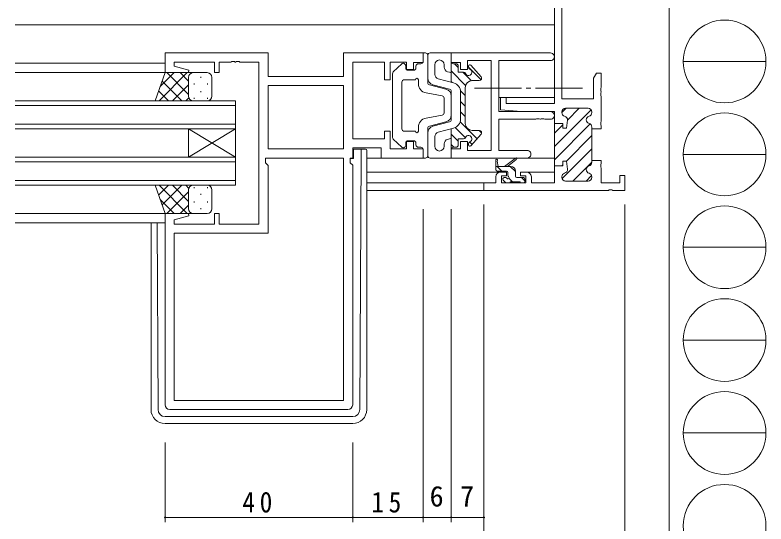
# Model space of a CAD drawing. Units: millimetres on the paper. Extents: x -397 to 397, y -282 to 282.
# Drawn here: x 236.6 to 396.7, y -177.1 to -68.6 of the extents above; entities that cross this region are included whole.
import ezdxf
from ezdxf.enums import TextEntityAlignment as Align

# ---------------------------------------------------------------- set-up
doc = ezdxf.new("R2010")
doc.units = ezdxf.units.MM
doc.linetypes.add('USER2', pattern=[13, 10, -1, 1, -1])
for name, color, linetype, lineweight in [('0-1_YKK_ZWAK', 7, 'Continuous', 18), ('0-3_YKK_D', 6, 'Continuous', 18), ('0-4_YKK_11', 7, 'Continuous', 18), ('0-5_YKK_12', 2, 'Continuous', 18), ('0-6_YKK_13', 4, 'Continuous', 18)]:
    doc.layers.add(name, color=color, linetype=linetype, lineweight=lineweight)
doc.styles.add('ＭＳ ゴシック', font='')
doc.styles.get('ＭＳ ゴシック').set_extended_font_data('MS Gothic')

msp = doc.modelspace()

# ---------------------------------------------------------------- linework, layer by layer
at = {"layer": '0-1_YKK_ZWAK'}
for p, q in [((376.092, 279.312), (376.092, -245.688)), ((379.068, -78.5), (396.708, -78.5)), ((379.068, -98.296), (396.708, -98.296)), ((379.068, -118.092), (396.708, -118.092)), ((379.068, -137.888), (396.708, -137.888)), ((379.068, -157.684), (396.708, -157.684))]:
    msp.add_line(p, q, dxfattribs=at)
for centre in [(387.888, -78.5), (387.888, -98.296), (387.888, -118.092), (387.888, -137.888), (387.888, -157.684), (387.888, -177.48)]:
    msp.add_circle(centre, 8.82, dxfattribs=at)
at = {"layer": '0-3_YKK_D'}
for p, q in [((323.58, -109.988), (323.58, -176.688)), ((329.58, -109.988), (329.58, -176.688)), ((329.58, -109.988), (329.58, -176.688)), ((336.58, -108.988), (336.58, -216.688)), ((336.58, -109.988), (336.58, -176.688)), ((366.58, -108.988), (366.58, -216.688)), ((336.58, -127.988), (336.58, -216.688)), ((268.58, -159.688), (268.58, -176.688)), ((308.58, -159.688), (308.58, -176.688)), ((308.58, -159.688), (308.58, -176.688)), ((323.58, -159.688), (323.58, -176.688)), ((336.58, -159.688), (336.58, -196.688)), ((268.58, -175.688), (308.58, -175.688)), ((323.58, -175.688), (308.58, -175.688)), ((323.58, -175.688), (329.58, -175.688)), ((336.58, -175.688), (329.58, -175.688))]:
    msp.add_line(p, q, dxfattribs=at)
for centre, start, end in [((268.58, -175.688), 0, 180), ((268.58, -175.688), 180, 0), ((308.58, -175.688), 0, 180), ((308.58, -175.688), 0, 180), ((308.58, -175.688), 180, 0), ((308.58, -175.688), 180, 0), ((323.58, -175.688), 0, 180), ((323.58, -175.688), 0, 180), ((323.58, -175.688), 180, 0), ((323.58, -175.688), 180, 0), ((329.58, -175.688), 0, 180), ((329.58, -175.688), 0, 180), ((329.58, -175.688), 180, 0), ((329.58, -175.688), 180, 0), ((336.58, -175.688), 0, 180), ((336.58, -175.688), 180, 0)]:
    msp.add_arc(centre, 0.106, start, end, dxfattribs=at)
at = {"layer": '0-4_YKK_11'}
for p, q in [((351.58, -87.488), (351.58, -37.618)), ((351.58, -87.488), (351.58, -37.618)), ((353.21, -37.618), (353.21, -86.488)), ((268.58, -76.688), (290.58, -76.688)), ((268.58, -80.888), (268.58, -76.688)), ((290.58, -76.688), (290.58, -81.688)), ((306.65, -76.688), (323.58, -76.688)), ((306.65, -81.688), (306.65, -76.688)), ((323.58, -76.688), (323.58, -78.688)), ((329.58, -78.688), (329.58, -76.688)), ((329.58, -76.688), (350.765, -76.688)), ((333.08, -78.318), (333.08, -80.188)), ((338.08, -78.318), (333.08, -78.318)), ((338.08, -97.458), (338.08, -78.318)), ((339.71, -78.318), (339.71, -89.188)), ((350.765, -78.318), (339.71, -78.318)), ((270.51, -78.618), (270.51, -79.535)), ((279.08, -78.618), (270.51, -78.618)), ((270.51, -79.535), (273.609, -80.365)), ((279.08, -80.888), (279.08, -78.618)), ((280.08, -78.618), (280.08, -80.888)), ((282.621, -78.618), (280.08, -78.618)), ((282.805, -78.498), (282.621, -78.618)), ((283.354, -78.498), (282.805, -78.498)), ((283.538, -78.618), (283.354, -78.498)), ((283.621, -78.618), (283.538, -78.618)), ((283.805, -78.498), (283.621, -78.618)), ((284.354, -78.498), (283.805, -78.498)), ((284.538, -78.618), (284.354, -78.498)), ((288.58, -78.618), (284.538, -78.618)), ((288.58, -113.158), (288.58, -78.618)), ((308.58, -78.618), (308.58, -94.958)), ((315.38, -78.618), (308.58, -78.618)), ((315.38, -82.388), (315.38, -78.618)), ((316.58, -78.618), (316.58, -82.388)), ((320.08, -78.618), (316.58, -78.618)), ((320.08, -80.188), (320.08, -78.618)), ((321.58, -78.688), (321.58, -80.188)), ((323.58, -78.688), (321.58, -78.688)), ((331.58, -78.688), (329.58, -78.688)), ((331.58, -80.188), (331.58, -78.688)), ((273.54, -80.888), (268.58, -80.888)), ((273.609, -80.365), (273.54, -80.888)), ((280.08, -80.888), (279.08, -80.888)), ((321.58, -80.188), (320.08, -80.188)), ((333.08, -80.188), (331.58, -80.188)), ((359.95, -82.079), (360.58, -80.988)), ((360.58, -80.988), (361.58, -80.988)), ((361.58, -80.988), (361.58, -84.029)), ((290.58, -81.688), (306.65, -81.688)), ((316.58, -82.388), (315.38, -82.388)), ((359.95, -86.488), (359.95, -82.079)), ((290.58, -83.618), (306.65, -83.618)), ((290.58, -97.158), (290.58, -83.618)), ((290.58, -83.618), (306.65, -83.618)), ((306.65, -83.618), (306.65, -97.158)), ((361.58, -84.029), (361.46, -84.213)), ((361.46, -84.213), (361.46, -84.763)), ((361.46, -84.763), (361.58, -84.946)), ((340.08, -86.188), (341.28, -86.188)), ((340.08, -88.794), (340.08, -86.188)), ((341.28, -86.188), (341.28, -87.488)), ((361.58, -85.029), (361.46, -85.213)), ((361.46, -85.213), (361.46, -85.763)), ((361.46, -85.763), (361.58, -85.946)), ((361.58, -84.946), (361.58, -85.029)), ((361.58, -85.946), (361.58, -91.279)), ((341.28, -87.488), (351.58, -87.488)), ((353.21, -86.488), (359.95, -86.488)), ((339.71, -89.188), (350.765, -89.188)), ((344.58, -89.188), (340.08, -88.794)), ((351.58, -89.188), (344.58, -89.188)), ((351.58, -96.645), (359.418, -88.806)), ((351.58, -91.738), (351.58, -89.188)), ((351.58, -91.738), (351.58, -89.188)), ((353.18, -89.388), (354.08, -88.488)), ((353.18, -89.388), (353.18, -89.288)), ((353.18, -89.288), (353.18, -89.388)), ((353.98, -88.488), (358.78, -88.488)), ((358.78, -88.488), (353.98, -88.488)), ((354.375, -91.02), (356.908, -88.488)), ((359.58, -89.288), (359.58, -89.388)), ((359.58, -89.388), (359.58, -89.288)), ((339.71, -90.818), (339.71, -97.458)), ((347.621, -90.818), (339.71, -90.818)), ((347.805, -90.698), (347.621, -90.818)), ((348.354, -90.698), (347.805, -90.698)), ((348.538, -90.818), (348.354, -90.698)), ((348.621, -90.818), (348.538, -90.818)), ((348.805, -90.698), (348.621, -90.818)), ((349.354, -90.698), (348.805, -90.698)), ((349.538, -90.818), (349.354, -90.698)), ((350.765, -90.818), (349.538, -90.818)), ((354.18, -92.738), (354.374, -91.028)), ((354.374, -91.028), (354.18, -92.738)), ((351.58, -91.738), (353.38, -91.738)), ((351.58, -100.738), (351.58, -91.738)), ((351.58, -91.738), (353.38, -91.738)), ((353.38, -91.738), (351.58, -91.738)), ((351.58, -99.473), (359.228, -91.824)), ((351.58, -93.816), (353.379, -92.017)), ((353.38, -91.738), (353.38, -92.738)), ((353.38, -92.738), (353.38, -91.738)), ((353.38, -92.738), (354.18, -92.738)), ((354.18, -92.738), (353.38, -92.738)), ((359.58, -92.487), (359.58, -92.888)), ((359.58, -92.888), (359.58, -92.487)), ((359.58, -92.888), (359.58, -92.487)), ((361.58, -91.279), (361.46, -91.463)), ((361.46, -91.463), (361.46, -92.013)), ((361.46, -92.013), (361.58, -92.196)), ((361.58, -92.196), (361.58, -92.888)), ((315.38, -93.388), (316.58, -93.388)), ((315.38, -94.958), (315.38, -93.388)), ((316.58, -93.388), (316.58, -97.158)), ((354.087, -99.794), (359.58, -94.301)), ((359.58, -92.888), (359.58, -99.588)), ((359.58, -92.888), (359.58, -99.588)), ((361.58, -92.888), (359.58, -92.888)), ((308.58, -94.958), (315.38, -94.958)), ((320.08, -95.588), (321.58, -95.588)), ((320.08, -97.158), (320.08, -95.588)), ((321.58, -95.588), (321.58, -97.088)), ((331.58, -95.588), (333.08, -95.588)), ((331.58, -97.088), (331.58, -95.588)), ((333.08, -95.588), (333.08, -97.458)), ((306.65, -97.158), (290.58, -97.158)), ((308.58, -96.888), (308.58, -99.088)), ((314.65, -96.888), (308.58, -96.888)), ((314.65, -99.088), (314.65, -96.888)), ((316.58, -97.158), (320.08, -97.158)), ((321.58, -97.088), (323.58, -97.088)), ((323.58, -97.088), (323.58, -99.088)), ((329.58, -97.088), (331.58, -97.088)), ((329.58, -99.088), (329.58, -97.088)), ((333.08, -97.458), (338.08, -97.458)), ((339.71, -97.458), (345.765, -97.458)), ((353.233, -103.476), (359.58, -97.13)), ((289.98, -99.088), (306.65, -99.088)), ((289.98, -100.088), (289.98, -99.088)), ((306.65, -99.088), (306.65, -150.758)), ((306.65, -99.088), (306.65, -150.758)), ((308.05, -99.088), (308.05, -100.088)), ((308.58, -99.088), (308.05, -99.088)), ((323.58, -99.088), (314.65, -99.088)), ((345.765, -99.088), (329.58, -99.088)), ((290.58, -100.688), (289.98, -100.088)), ((290.58, -115.088), (290.58, -100.688)), ((308.05, -100.088), (308.58, -100.618)), ((308.58, -100.618), (308.58, -151.688)), ((351.58, -100.738), (353.38, -100.738)), ((351.58, -104.358), (351.58, -100.738)), ((353.38, -100.738), (351.58, -100.738)), ((353.152, -100.729), (353.371, -100.51)), ((353.38, -99.738), (354.18, -99.738)), ((353.38, -100.738), (353.38, -99.738)), ((353.38, -99.738), (353.38, -100.738)), ((354.18, -99.738), (353.38, -99.738)), ((354.18, -99.738), (354.374, -101.447)), ((354.374, -101.447), (354.18, -99.738)), ((355.55, -103.988), (359.58, -99.958)), ((359.58, -99.588), (359.58, -99.988)), ((359.58, -99.588), (361.58, -99.588)), ((359.58, -99.588), (361.58, -99.588)), ((361.58, -100.279), (361.46, -100.463)), ((361.46, -100.463), (361.46, -101.013)), ((361.58, -99.588), (361.58, -100.279)), ((340.08, -102.088), (341.38, -102.088)), ((341.38, -102.088), (341.38, -102.888)), ((344.38, -102.088), (345.68, -102.088)), ((344.38, -102.888), (344.38, -102.088)), ((361.46, -101.013), (361.58, -101.196)), ((361.58, -101.196), (361.58, -104.358)), ((339.08, -104.358), (339.08, -103.088)), ((340.28, -102.888), (340.28, -104.358)), ((341.38, -102.888), (340.28, -102.888)), ((345.48, -102.888), (344.38, -102.888)), ((345.48, -104.358), (345.48, -102.888)), ((346.68, -103.088), (346.68, -104.358)), ((353.18, -103.087), (353.18, -103.188)), ((353.18, -103.188), (353.18, -103.087)), ((353.98, -103.988), (358.78, -103.988)), ((358.78, -103.988), (353.98, -103.988)), ((358.379, -103.988), (359.537, -102.829)), ((359.58, -103.188), (359.58, -103.087)), ((359.58, -103.087), (359.58, -103.188)), ((365.58, -102.788), (366.58, -102.788)), ((365.58, -104.358), (365.58, -102.788)), ((366.58, -102.788), (366.58, -105.988)), ((336.58, -104.358), (339.08, -104.358)), ((336.58, -105.988), (336.58, -104.358)), ((340.28, -104.358), (345.48, -104.358)), ((346.68, -104.358), (351.58, -104.358)), ((361.58, -104.358), (365.58, -104.358)), ((363.121, -105.988), (336.58, -105.988)), ((363.305, -105.868), (363.121, -105.988)), ((363.854, -105.868), (363.305, -105.868)), ((364.038, -105.988), (363.854, -105.868)), ((366.58, -105.988), (364.038, -105.988)), ((268.58, -110.888), (273.54, -110.888)), ((268.58, -151.688), (268.58, -110.888)), ((273.609, -111.41), (270.51, -112.24)), ((273.54, -110.888), (273.609, -111.41)), ((279.08, -110.888), (280.08, -110.888)), ((279.08, -113.158), (279.08, -110.888)), ((280.08, -110.888), (280.08, -113.158)), ((270.51, -112.24), (270.51, -113.158)), ((270.51, -113.158), (279.08, -113.158)), ((280.08, -113.158), (288.58, -113.158)), ((270.51, -115.088), (290.58, -115.088)), ((270.51, -150.758), (270.51, -115.088)), ((306.65, -150.758), (270.51, -150.758)), ((307.58, -152.688), (269.58, -152.688))]:
    msp.add_line(p, q, dxfattribs=at)
msp.add_lwpolyline([(359.58, -99.588), (359.58, -99.988), (359.58, -99.588)], dxfattribs=at)
for centre, radius, start, end in [((350.765, -77.503), 0.815, 269.99999, 90.00001), ((350.765, -90.003), 0.815, 269.99999, 90.00001), ((353.98, -89.288), 0.8, 90.00001, 179.99999), ((353.98, -89.288), 0.8, 90.00001, 179.99999), ((353.98, -89.388), 0.8, 180.00003, 255.52251), ((353.98, -89.388), 0.8, 180.00003, 255.52251), ((358.78, -89.288), 0.8, 0.00001, 89.99999), ((358.78, -89.288), 0.8, 0.00001, 89.99999), ((358.78, -89.388), 0.8, 284.47749, 359.99997), ((358.78, -89.388), 0.8, 284.47749, 359.99997), ((353.58, -90.938), 0.8, 353.49697, 75.52247), ((353.58, -90.938), 0.8, 353.49697, 75.52247), ((359.18, -90.938), 0.8, 104.47752, 255.52248), ((359.18, -90.938), 0.8, 104.47752, 255.52248), ((358.78, -92.487), 0.8, 0.00003, 75.52251), ((358.78, -92.487), 0.8, 0.00003, 75.52251), ((345.765, -98.273), 0.815, 269.99999, 90.00001), ((359.18, -101.538), 0.8, 104.47752, 255.52248), ((359.18, -101.538), 0.8, 104.47752, 255.52248), ((358.78, -99.988), 0.8, 284.47749, 359.99997), ((358.78, -99.988), 0.8, 284.47749, 359.99997), ((340.08, -103.088), 1, 90.00001, 179.99999), ((345.68, -103.088), 1, 0.00001, 89.99999), ((353.98, -103.087), 0.8, 104.47749, 179.99997), ((353.98, -103.087), 0.8, 104.47749, 179.99997), ((353.58, -101.538), 0.8, 284.47753, 6.50303), ((353.58, -101.538), 0.8, 284.47753, 6.50303), ((358.78, -103.087), 0.8, 0.00003, 75.52251), ((358.78, -103.087), 0.8, 0.00003, 75.52251), ((353.98, -103.188), 0.8, 180.00001, 269.99999), ((353.98, -103.188), 0.8, 180.00001, 269.99999), ((358.78, -103.188), 0.8, 270.00001, 359.99999), ((358.78, -103.188), 0.8, 270.00001, 359.99999), ((269.58, -151.688), 1, 180.00001, 269.99999), ((307.58, -151.688), 1, 270.00001, 359.99999)]:
    msp.add_arc(centre, radius, start, end, dxfattribs=at)
at = {"layer": '0-5_YKK_12'}
for p, q in [((236.58, -70.688), (351.58, -70.688)), ((236.58, -78.888), (268.58, -78.888)), ((236.58, -80.888), (269.08, -80.888)), ((339.71, -86.188), (340.38, -86.188)), ((340.98, -86.188), (351.58, -86.188)), ((236.58, -86.888), (283.579, -86.888)), ((283.579, -87.888), (236.58, -87.888)), ((283.579, -86.888), (283.579, -92.888)), ((351.466, -89.588), (351.58, -89.588)), ((236.58, -91.888), (283.579, -91.888)), ((283.579, -92.888), (236.58, -92.888)), ((283.579, -92.888), (273.579, -98.888)), ((283.579, -98.888), (273.579, -92.888)), ((273.579, -98.888), (273.579, -92.888)), ((283.579, -98.888), (283.579, -92.888)), ((236.58, -98.888), (283.579, -98.888)), ((283.579, -98.888), (283.579, -104.888)), ((314.95, -99.088), (311.58, -99.088)), ((345.765, -99.088), (351.58, -99.088)), ((283.579, -99.888), (236.58, -99.888)), ((311.58, -102.088), (340.08, -102.088)), ((345.68, -102.088), (351.58, -102.088)), ((236.58, -103.888), (283.579, -103.888)), ((283.579, -104.888), (236.58, -104.888)), ((311.58, -104.358), (336.88, -104.358)), ((311.58, -105.988), (336.88, -105.988)), ((236.58, -110.888), (269.08, -110.888)), ((236.58, -112.888), (268.58, -112.888))]:
    msp.add_line(p, q, dxfattribs=at)
at = {"layer": '0-6_YKK_13'}
for p, q in [((323.58, -76.688), (324.08, -76.688)), ((323.58, -78.488), (323.58, -76.688)), ((325.08, -76.688), (329.58, -76.688)), ((329.58, -76.688), (329.58, -82.938)), ((324.58, -83.001), (324.58, -77.188)), ((324.58, -77.188), (324.58, -82.028)), ((317.235, -80.74), (319.035, -79.026)), ((319.88, -79.388), (319.88, -79.888)), ((322.08, -79.488), (322.08, -79.888)), ((322.58, -78.988), (323.08, -78.988)), ((326.08, -79.188), (326.08, -81.255)), ((328.08, -79.188), (328.08, -79.708)), ((330.08, -78.988), (330.58, -78.988)), ((331.08, -79.765), (330.302, -78.988)), ((331.08, -79.488), (331.08, -80.788)), ((333.28, -79.488), (333.28, -79.697)), ((335.965, -82.406), (333.28, -79.72)), ((335.957, -81.759), (333.806, -79.291)), ((266.437, -86.888), (268.58, -80.888)), ((273.311, -80.888), (267.311, -86.888)), ((270.483, -80.888), (267.522, -83.849)), ((268.58, -80.888), (274.58, -80.888)), ((273.58, -85.508), (268.959, -80.888)), ((273.58, -82.68), (271.788, -80.888)), ((277.58, -80.888), (274.58, -80.888)), ((317.08, -81.102), (317.08, -94.673)), ((320.38, -80.388), (321.58, -80.388)), ((328.828, -80.676), (329.205, -80.774)), ((332.663, -83.594), (329.58, -80.51)), ((332.189, -80.788), (331.08, -80.788)), ((333.912, -82.597), (332.102, -80.788)), ((272.131, -86.888), (267.935, -82.692)), ((273.58, -81.888), (273.58, -85.488)), ((273.58, -82.288), (273.58, -85.888)), ((274.801, -83.223), (274.801, -83.423)), ((276.216, -81.808), (276.216, -82.008)), ((277.631, -83.223), (277.631, -83.423)), ((278.58, -85.888), (278.58, -81.888)), ((319.08, -82.888), (319.08, -92.888)), ((321.98, -82.388), (319.58, -82.388)), ((322.58, -82.388), (322.58, -83.219)), ((330.083, -83.069), (326.828, -82.222)), ((329.827, -83.002), (329.58, -82.755)), ((334.08, -82.588), (335.58, -82.588)), ((269.303, -86.888), (267.191, -84.776)), ((273.58, -83.448), (270.14, -86.888)), ((276.216, -84.838), (276.216, -85.038)), ((328.457, -84.396), (324.954, -83.485)), ((329.205, -84.39), (325.702, -83.48)), ((332.58, -85.755), (331.562, -84.737)), ((332.58, -91.688), (332.58, -84.088)), ((273.636, -86.22), (272.968, -86.888)), ((274.801, -86.253), (274.801, -86.453)), ((277.631, -86.253), (277.631, -86.453)), ((327.669, -85.813), (324.222, -85.186)), ((328.08, -89.47), (328.08, -86.305)), ((329.58, -90.901), (329.58, -84.874)), ((329.58, -89.928), (329.58, -85.848)), ((331.58, -85.004), (331.58, -90.771)), ((274.801, -86.888), (266.437, -86.888)), ((274.58, -86.888), (277.58, -86.888)), ((332.58, -88), (331.58, -87)), ((332.58, -90.245), (331.58, -89.245)), ((327.669, -89.962), (324.222, -90.589)), ((322.58, -93.388), (322.58, -92.557)), ((324.58, -92.774), (324.58, -98.588)), ((328.457, -91.38), (324.954, -92.29)), ((329.205, -91.385), (325.702, -92.296)), ((330.083, -92.707), (326.828, -93.553)), ((329.58, -99.088), (329.58, -92.838)), ((332.607, -94.762), (330.427, -92.583)), ((335.095, -95.005), (331.481, -91.392)), ((321.98, -93.388), (319.58, -93.388)), ((324.58, -98.588), (324.58, -93.748)), ((331.08, -95.48), (329.58, -93.98)), ((335.957, -94.016), (333.806, -96.485)), ((334.08, -93.188), (335.58, -93.188)), ((336.077, -93.742), (335.522, -93.188)), ((317.235, -95.035), (319.035, -96.75)), ((319.88, -96.388), (319.88, -95.888)), ((320.38, -95.388), (321.58, -95.388)), ((322.08, -96.288), (322.08, -95.888)), ((326.08, -96.588), (326.08, -94.521)), ((328.08, -96.588), (328.08, -96.067)), ((328.828, -95.099), (329.205, -95.001)), ((332.189, -94.988), (331.08, -94.988)), ((331.08, -96.288), (331.08, -94.988)), ((334.049, -96.205), (333.505, -95.661)), ((308.78, -97.188), (310.08, -97.188)), ((308.78, -99.188), (308.78, -97.188)), ((310.08, -97.188), (310.38, -97.188)), ((311.58, -97.488), (311.58, -98.188)), ((322.58, -96.788), (323.08, -96.788)), ((323.58, -97.288), (323.58, -99.088)), ((330.142, -96.788), (329.58, -96.225)), ((330.08, -96.788), (330.58, -96.788)), ((333.28, -96.288), (333.28, -96.079)), ((308.78, -99.188), (308.076, -99.188)), ((310.091, -152.7), (310.372, -98.188)), ((311.58, -98.188), (311.58, -152.688)), ((323.58, -99.088), (324.08, -99.088)), ((325.08, -99.088), (329.58, -99.088)), ((340.98, -100.858), (343.197, -99.175)), ((339.08, -101.558), (339.08, -99.558)), ((342.28, -100.858), (339.08, -100.858)), ((340.358, -101.858), (339.358, -100.858)), ((339.38, -99.731), (339.578, -100.858)), ((341.58, -100.858), (343.399, -99.457)), ((343.28, -101.951), (342.187, -100.858)), ((341.38, -101.858), (339.38, -101.858)), ((341.68, -102.797), (341.68, -102.158)), ((343.28, -102.958), (343.28, -101.858)), ((341.167, -104.27), (340.667, -103.77)), ((340.88, -103.258), (341.219, -103.258)), ((342.658, -104.158), (341.891, -103.391)), ((343.58, -103.258), (344.98, -103.258)), ((345.28, -103.951), (344.587, -103.258)), ((345.28, -103.558), (345.28, -104.058)), ((266.437, -104.889), (268.58, -110.889)), ((274.801, -104.889), (266.437, -104.889)), ((269.303, -104.889), (267.191, -107.001)), ((273.311, -110.889), (267.311, -104.889)), ((272.131, -104.889), (267.935, -109.085)), ((273.58, -108.329), (270.14, -104.889)), ((273.636, -105.558), (272.968, -104.889)), ((274.58, -104.889), (277.58, -104.889)), ((274.801, -105.524), (274.801, -105.324)), ((277.631, -105.524), (277.631, -105.324)), ((341.98, -104.358), (341.38, -104.358)), ((344.28, -104.158), (342.18, -104.158)), ((344.98, -104.358), (344.48, -104.358)), ((273.58, -106.269), (268.959, -110.889)), ((273.58, -109.489), (273.58, -105.889)), ((273.58, -109.889), (273.58, -106.289)), ((276.216, -106.939), (276.216, -106.739)), ((278.58, -105.889), (278.58, -109.889)), ((270.483, -110.889), (267.522, -107.929)), ((274.801, -108.554), (274.801, -108.354)), ((277.631, -108.554), (277.631, -108.354)), ((273.58, -109.098), (271.788, -110.889)), ((276.216, -109.969), (276.216, -109.769)), ((268.58, -110.889), (274.58, -110.889)), ((277.58, -110.889), (274.58, -110.889)), ((265.58, -112.888), (265.58, -152.688)), ((267.068, -152.7), (266.903, -112.888)), ((308.591, -154.188), (268.568, -154.188)), ((268.58, -155.688), (308.58, -155.688))]:
    msp.add_line(p, q, dxfattribs=at)
at = {"layer": '0-6_YKK_13', "linetype": 'USER2'}
msp.add_line((334.58, -84.188), (358.567, -84.188), dxfattribs=at)
at = {"layer": '0-6_YKK_13'}
msp.add_lwpolyline([(310.372, -98.188), (310.38, -97.188), (311.28, -97.188)], dxfattribs=at)
for centre, radius, start, end in [((324.08, -77.188), 0.5, 0, 90), ((325.08, -77.188), 0.5, 90, 180), ((327.08, -79.188), 1, 0, 180), ((319.38, -79.388), 0.5, 0, 133.60282), ((320.38, -79.888), 0.5, 180, 270), ((321.58, -79.888), 0.5, 270, 0), ((322.58, -79.488), 0.5, 90, 180), ((323.08, -78.488), 0.5, 270, 0), ((329.08, -79.708), 1, 180, 255.42578), ((330.08, -78.488), 0.5, 180, 270), ((330.58, -79.488), 0.5, 0, 90), ((333.58, -79.488), 0.3, 41.06415, 180), ((333.78, -79.697), 0.5, 180, 245.37568), ((274.58, -81.888), 1, 90, 180), ((274.58, -81.888), 1, 90, 180), ((277.58, -81.888), 1, 360, 90), ((317.58, -81.102), 0.5, 133.60282, 180), ((327.08, -81.255), 1, 180, 255.42578), ((329.08, -81.258), 0.5, 0, 75.42578), ((332.189, -81.288), 0.5, 24.62432, 90), ((333.28, -80.788), 0.7, 204.62432, 65.37568), ((319.58, -82.888), 0.5, 90, 180), ((322.28, -82.388), 0.3, 0, 180), ((324.58, -83.219), 2, 180, 259.69515), ((326.08, -82.028), 1.5, 180, 255.42578), ((325.08, -83.001), 0.5, 180, 255.42578), ((329.58, -85.004), 2, 0, 75.42578), ((334.08, -84.088), 1.5, 90, 180), ((335.58, -82.088), 0.5, 270, 41.06415), ((328.08, -85.848), 1.5, 0, 75.42578), ((329.08, -84.874), 0.5, 0, 75.42578), ((274.58, -85.888), 1, 180, 270), ((274.58, -85.888), 1, 180, 270), ((277.58, -85.888), 1, 270, 360), ((327.58, -86.305), 0.5, 0, 79.69515), ((327.58, -89.47), 0.5, 280.30485, 0), ((324.58, -92.557), 2, 100.30485, 180), ((328.08, -89.928), 1.5, 284.57422, 0), ((329.08, -90.901), 0.5, 284.57422, 0), ((329.58, -90.771), 2, 284.57422, 0), ((325.08, -92.774), 0.5, 104.57422, 180), ((326.08, -93.748), 1.5, 104.57422, 180), ((334.08, -91.688), 1.5, 180, 270), ((319.58, -92.888), 0.5, 180, 270), ((322.28, -93.388), 0.3, 180, 0), ((327.08, -94.521), 1, 104.57422, 180), ((333.28, -94.988), 0.7, 294.62432, 155.37568), ((335.58, -93.688), 0.5, 318.93585, 90), ((317.58, -94.673), 0.5, 180, 226.39718), ((320.38, -95.888), 0.5, 90, 180), ((321.58, -95.888), 0.5, 0, 90), ((329.08, -96.067), 1, 104.57422, 180), ((329.08, -94.517), 0.5, 284.57422, 0), ((332.189, -94.488), 0.5, 270, 335.37568), ((333.78, -96.079), 0.5, 114.62432, 180), ((311.28, -97.488), 0.3, 0, 90), ((319.38, -96.388), 0.5, 226.39718, 0), ((322.58, -96.288), 0.5, 180, 270), ((323.08, -97.288), 0.5, 0, 90), ((327.08, -96.588), 1, 180, 0), ((330.08, -97.288), 0.5, 90, 180), ((330.58, -96.288), 0.5, 270, 0), ((333.58, -96.288), 0.3, 180, 318.93585), ((324.08, -98.588), 0.5, 270, 0), ((325.08, -98.588), 0.5, 180, 270), ((343.38, -99.258), 0.2, 275.58289, 155.58289), ((339.28, -99.558), 0.2, 300, 180), ((342.28, -101.858), 1, 0, 90), ((339.38, -101.558), 0.3, 180, 270), ((341.38, -102.158), 0.3, 0, 90), ((340.88, -103.558), 0.3, 90, 225), ((341.219, -103.558), 0.3, 33.05573, 90), ((341.68, -103.258), 0.25, 213.05573, 56.94427), ((341.98, -102.797), 0.3, 180, 236.94427), ((343.58, -102.958), 0.3, 180, 270), ((344.98, -103.558), 0.3, 0, 90), ((344.98, -104.058), 0.3, 270, 0), ((274.58, -105.889), 1, 90, 180), ((274.58, -105.889), 1, 90, 180), ((277.58, -105.889), 1, 360, 90), ((341.38, -104.058), 0.3, 225, 270), ((341.98, -104.158), 0.2, 270, 0), ((344.48, -104.158), 0.2, 180, 270), ((274.58, -109.889), 1, 180, 270), ((274.58, -109.889), 1, 180, 270), ((277.58, -109.889), 1, 270, 360), ((268.58, -152.688), 3, 180, 270), ((268.568, -152.688), 1.5, 180.45233, 270), ((308.58, -152.688), 3, 270, 0), ((308.591, -152.688), 1.5, 270, 359.54767)]:
    msp.add_arc(centre, radius, start, end, dxfattribs=at)

# ---------------------------------------------------------------- texts
at = {"layer": '0-3_YKK_D', "color": 7, "style": 'ＭＳ ゴシック'}
for s, p in [('6', (324.98, -174.688)), ('7', (331.48, -174.688))]:
    msp.add_text(s, height=4.399, dxfattribs=at).set_placement(p, align=Align.BOTTOM_LEFT)
at = {"layer": '0-3_YKK_D', "color": 7, "char_height": 4.399, "attachment_point": 7, "style": 'ＭＳ ゴシック'}
for s, insert in [('\\T1.37;\\W0.9;40', (285.06, -174.688)), ('\\T1.37;\\W0.9;15', (312.56, -174.688))]:
    msp.add_mtext(s, dxfattribs=dict(at, insert=insert))

doc.saveas('drawing.dxf')
